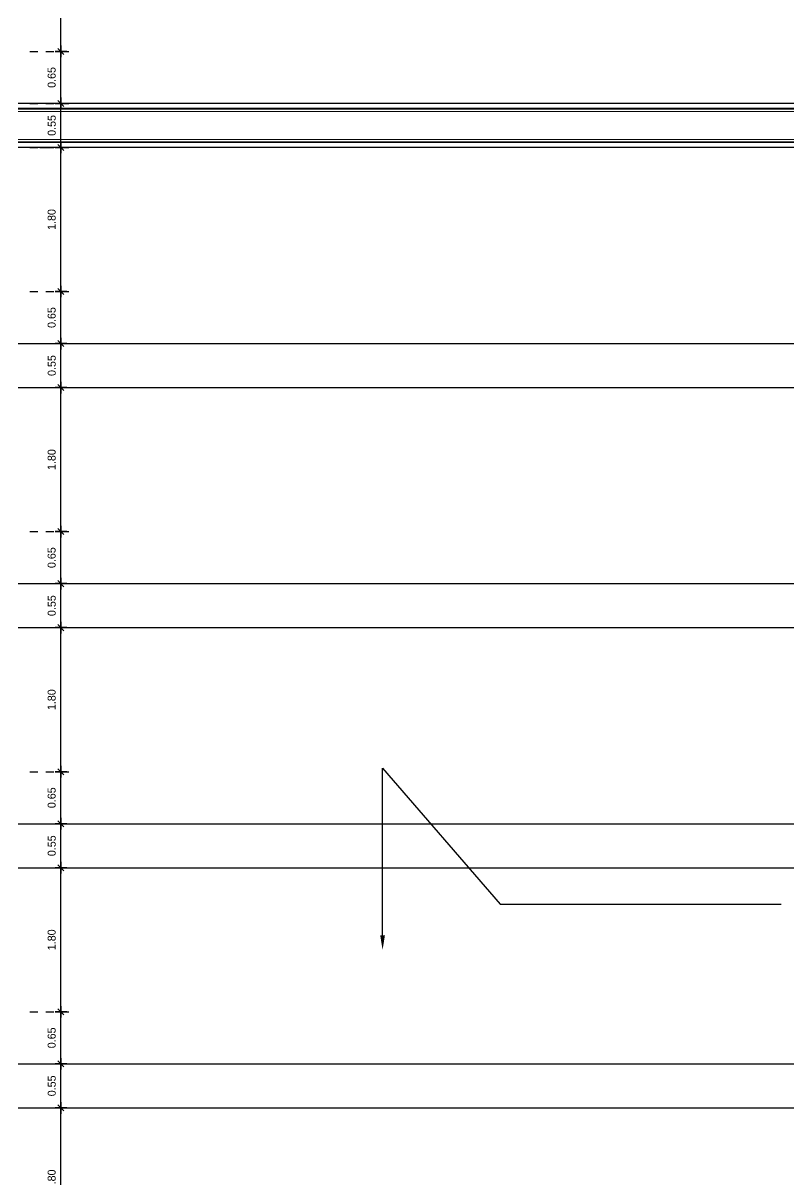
# Model space of a CAD drawing. Extents: x 185 to 567, y -69 to 170.
# Drawn here: x 244.56 to 254.13, y -28.54 to -14.08 of the extents above; entities that cross this region are included whole.
import ezdxf
from ezdxf import colors
from ezdxf.entities.mleader import LeaderData, LeaderLine
from ezdxf.math import Vec2, Vec3

# ---------------------------------------------------------------- set-up
doc = ezdxf.new("R2010")
doc.units = 0
doc.header["$LTSCALE"] = 0.25
doc.header["$MEASUREMENT"] = 0
doc.header["$PDMODE"] = 35
doc.header["$PDSIZE"] = -1
doc.linetypes.add('DOT2', pattern=[0.125, 0, -0.125])
doc.layers.get('0').update_dxf_attribs({"linetype": 'CONTINUOUS'})
doc.layers.get('Defpoints').update_dxf_attribs({"linetype": 'CONTINUOUS'})
for name, color, linetype in [('A-DTNM', 112, 'CONTINUOUS'), ('A-ELV 6', 71, 'CONTINUOUS'), ('A-groves', 8, 'CONTINUOUS'), ('A-IDM', 221, 'CONTINUOUS')]:
    doc.layers.add(name, color=color, linetype=linetype)
doc.layers.add('A-KORNISH', color=8, linetype='CONTINUOUS', lineweight=9)
doc.styles.add('XARAB', font='xarab.shx')
doc.dimstyles.new('DIM50', dxfattribs={"dimtxt": 0.1, "dimasz": 0.06, "dimexe": 0.1, "dimexo": 0, "dimgap": 0.05, "dimtad": 1, "dimzin": 3, "dimdsep": 46, "dimtxsty": 'XARAB', "dimblk": 'DTICK', "dimcen": 0.09, "dimclrd": 256, "dimclre": 5, "dimclrt": 3, "dimadec": 0, "dimazin": 3, "dimtfac": 1, "dimtix": 1, "dimtmove": 2, "dimatfit": 0, "dimldrblk": 'DTICK', "dimfxl": 0.15, "dimtolj": 1, "dimtzin": 3, "dimlwd": -3, "dimlwe": -3, "dimarcsym": 0})

# ---------------------------------------------------------------- blocks, each defined once
blk = doc.blocks.new('DTICK')
for p, q in [((-1.21, 0), (1.21, 0)), ((0, 1.21), (0, -1.21))]:
    blk.add_line(p, q)
at = {"color": 3}
blk.add_line((-0.63, -0.63), (0.63, 0.63), dxfattribs=at)
blk = doc.blocks.new('*D1846')
at = {"layer": 'A-IDM', "color": 5, "linetype": 'DOT2', "lineweight": -3, "transparency": 16777216}
for p, q in [((244.714, -27.636), (245.131, -27.636)), ((244.643, -29.436), (245.131, -29.436))]:
    blk.add_line(p, q, dxfattribs=at)
at = {"layer": 'A-IDM', "lineweight": -3, "transparency": 16777216}
blk.add_line((245.031, -29.376), (245.031, -27.696), dxfattribs=at)
at = {"layer": 'Defpoints', "color": 0, "transparency": 16777216}
for p in [(244.714, -27.636), (245.031, -27.636), (244.643, -29.436, 0)]:
    blk.add_point(p, dxfattribs=at)
at = {"layer": 'A-IDM', "lineweight": -3, "transparency": 16777216, "xscale": 0.06, "yscale": 0.06, "zscale": 0.06}
for p, rotation in [((245.031, -27.636), 90), ((245.031, -29.436), 270)]:
    blk.add_blockref('DTICK', p, dxfattribs=dict(at, rotation=rotation))
at = {"layer": 'A-IDM', "color": 3, "transparency": 16777216, "insert": (244.916, -28.536), "char_height": 0.1, "attachment_point": 5, "rotation": 90, "style": 'XARAB'}
blk.add_mtext('\\A1;1.80', dxfattribs=at)
blk = doc.blocks.new('*D1847')
at = {"layer": 'A-IDM', "color": 5, "linetype": 'DOT2', "lineweight": -3, "transparency": 16777216}
for p, q in [((244.643, -27.086), (245.131, -27.086)), ((244.643, -27.636), (245.131, -27.636))]:
    blk.add_line(p, q, dxfattribs=at)
at = {"layer": 'A-IDM', "lineweight": -3, "transparency": 16777216}
blk.add_line((245.031, -27.576), (245.031, -27.146), dxfattribs=at)
at = {"layer": 'Defpoints', "color": 0, "transparency": 16777216}
for p in [(244.643, -27.086, 0), (245.031, -27.086), (244.643, -27.636, 0)]:
    blk.add_point(p, dxfattribs=at)
at = {"layer": 'A-IDM', "lineweight": -3, "transparency": 16777216, "xscale": 0.06, "yscale": 0.06, "zscale": 0.06}
for p, rotation in [((245.031, -27.086), 90), ((245.031, -27.636), 270)]:
    blk.add_blockref('DTICK', p, dxfattribs=dict(at, rotation=rotation))
at = {"layer": 'A-IDM', "color": 3, "transparency": 16777216, "insert": (244.917, -27.361), "char_height": 0.1, "attachment_point": 5, "rotation": 90, "style": 'XARAB'}
blk.add_mtext('\\A1;0.55', dxfattribs=at)
blk = doc.blocks.new('*D1848')
at = {"layer": 'A-IDM', "color": 5, "linetype": 'DOT2', "lineweight": -3, "transparency": 16777216}
for p, q in [((244.643, -26.436), (245.131, -26.436)), ((244.643, -27.086), (245.131, -27.086))]:
    blk.add_line(p, q, dxfattribs=at)
at = {"layer": 'A-IDM', "lineweight": -3, "transparency": 16777216}
blk.add_line((245.031, -27.026), (245.031, -26.496), dxfattribs=at)
at = {"layer": 'Defpoints', "color": 0, "transparency": 16777216}
for p in [(244.643, -26.436, 0), (245.031, -26.436), (244.643, -27.086, 0)]:
    blk.add_point(p, dxfattribs=at)
at = {"layer": 'A-IDM', "lineweight": -3, "transparency": 16777216, "xscale": 0.06, "yscale": 0.06, "zscale": 0.06}
for p, rotation in [((245.031, -26.436), 90), ((245.031, -27.086), 270)]:
    blk.add_blockref('DTICK', p, dxfattribs=dict(at, rotation=rotation))
at = {"layer": 'A-IDM', "color": 3, "transparency": 16777216, "insert": (244.916, -26.761), "char_height": 0.1, "attachment_point": 5, "rotation": 90, "style": 'XARAB'}
blk.add_mtext('\\A1;0.65', dxfattribs=at)
blk = doc.blocks.new('*D1849')
at = {"layer": 'A-IDM', "color": 5, "linetype": 'DOT2', "lineweight": -3, "transparency": 16777216}
for p, q in [((244.702, -24.636), (245.131, -24.636)), ((244.643, -26.436), (245.131, -26.436))]:
    blk.add_line(p, q, dxfattribs=at)
at = {"layer": 'A-IDM', "lineweight": -3, "transparency": 16777216}
blk.add_line((245.031, -26.376), (245.031, -24.696), dxfattribs=at)
at = {"layer": 'Defpoints', "color": 0, "transparency": 16777216}
for p in [(244.702, -24.636), (245.031, -24.636), (244.643, -26.436, 0)]:
    blk.add_point(p, dxfattribs=at)
at = {"layer": 'A-IDM', "lineweight": -3, "transparency": 16777216, "xscale": 0.06, "yscale": 0.06, "zscale": 0.06}
for p, rotation in [((245.031, -24.636), 90), ((245.031, -26.436), 270)]:
    blk.add_blockref('DTICK', p, dxfattribs=dict(at, rotation=rotation))
at = {"layer": 'A-IDM', "color": 3, "transparency": 16777216, "insert": (244.916, -25.536), "char_height": 0.1, "attachment_point": 5, "rotation": 90, "style": 'XARAB'}
blk.add_mtext('\\A1;1.80', dxfattribs=at)
blk = doc.blocks.new('*D1850')
at = {"layer": 'A-IDM', "color": 5, "linetype": 'DOT2', "lineweight": -3, "transparency": 16777216}
for p, q in [((244.643, -24.086), (245.131, -24.086)), ((244.643, -24.636), (245.131, -24.636))]:
    blk.add_line(p, q, dxfattribs=at)
at = {"layer": 'A-IDM', "lineweight": -3, "transparency": 16777216}
blk.add_line((245.031, -24.576), (245.031, -24.146), dxfattribs=at)
at = {"layer": 'Defpoints', "color": 0, "transparency": 16777216}
for p in [(244.643, -24.086, 0), (245.031, -24.086), (244.643, -24.636, 0)]:
    blk.add_point(p, dxfattribs=at)
at = {"layer": 'A-IDM', "lineweight": -3, "transparency": 16777216, "xscale": 0.06, "yscale": 0.06, "zscale": 0.06}
for p, rotation in [((245.031, -24.086), 90), ((245.031, -24.636), 270)]:
    blk.add_blockref('DTICK', p, dxfattribs=dict(at, rotation=rotation))
at = {"layer": 'A-IDM', "color": 3, "transparency": 16777216, "insert": (244.917, -24.361), "char_height": 0.1, "attachment_point": 5, "rotation": 90, "style": 'XARAB'}
blk.add_mtext('\\A1;0.55', dxfattribs=at)
blk = doc.blocks.new('*D1851')
at = {"layer": 'A-IDM', "color": 5, "linetype": 'DOT2', "lineweight": -3, "transparency": 16777216}
for p, q in [((244.643, -23.436), (245.131, -23.436)), ((244.643, -24.086), (245.131, -24.086))]:
    blk.add_line(p, q, dxfattribs=at)
at = {"layer": 'A-IDM', "lineweight": -3, "transparency": 16777216}
blk.add_line((245.031, -24.026), (245.031, -23.496), dxfattribs=at)
at = {"layer": 'Defpoints', "color": 0, "transparency": 16777216}
for p in [(244.643, -23.436, 0), (245.031, -23.436), (244.643, -24.086, 0)]:
    blk.add_point(p, dxfattribs=at)
at = {"layer": 'A-IDM', "lineweight": -3, "transparency": 16777216, "xscale": 0.06, "yscale": 0.06, "zscale": 0.06}
for p, rotation in [((245.031, -23.436), 90), ((245.031, -24.086), 270)]:
    blk.add_blockref('DTICK', p, dxfattribs=dict(at, rotation=rotation))
at = {"layer": 'A-IDM', "color": 3, "transparency": 16777216, "insert": (244.916, -23.761), "char_height": 0.1, "attachment_point": 5, "rotation": 90, "style": 'XARAB'}
blk.add_mtext('\\A1;0.65', dxfattribs=at)
blk = doc.blocks.new('*D1852')
at = {"layer": 'A-IDM', "color": 5, "linetype": 'DOT2', "lineweight": -3, "transparency": 16777216}
for p, q in [((244.72, -21.636), (245.131, -21.636)), ((244.643, -23.436), (245.131, -23.436))]:
    blk.add_line(p, q, dxfattribs=at)
at = {"layer": 'A-IDM', "lineweight": -3, "transparency": 16777216}
blk.add_line((245.031, -23.376), (245.031, -21.696), dxfattribs=at)
at = {"layer": 'Defpoints', "color": 0, "transparency": 16777216}
for p in [(244.72, -21.636, 0), (245.031, -21.636), (244.643, -23.436, 0)]:
    blk.add_point(p, dxfattribs=at)
at = {"layer": 'A-IDM', "lineweight": -3, "transparency": 16777216, "xscale": 0.06, "yscale": 0.06, "zscale": 0.06}
for p, rotation in [((245.031, -21.636), 90), ((245.031, -23.436), 270)]:
    blk.add_blockref('DTICK', p, dxfattribs=dict(at, rotation=rotation))
at = {"layer": 'A-IDM', "color": 3, "transparency": 16777216, "insert": (244.916, -22.536), "char_height": 0.1, "attachment_point": 5, "rotation": 90, "style": 'XARAB'}
blk.add_mtext('\\A1;1.80', dxfattribs=at)
blk = doc.blocks.new('*D1853')
at = {"layer": 'A-IDM', "color": 5, "linetype": 'DOT2', "lineweight": -3, "transparency": 16777216}
for p, q in [((244.643, -21.086), (245.131, -21.086)), ((244.643, -21.636), (245.131, -21.636))]:
    blk.add_line(p, q, dxfattribs=at)
at = {"layer": 'A-IDM', "lineweight": -3, "transparency": 16777216}
blk.add_line((245.031, -21.576), (245.031, -21.146), dxfattribs=at)
at = {"layer": 'Defpoints', "color": 0, "transparency": 16777216}
for p in [(244.643, -21.086, 0), (245.031, -21.086), (244.643, -21.636, 0)]:
    blk.add_point(p, dxfattribs=at)
at = {"layer": 'A-IDM', "lineweight": -3, "transparency": 16777216, "xscale": 0.06, "yscale": 0.06, "zscale": 0.06}
for p, rotation in [((245.031, -21.086), 90), ((245.031, -21.636), 270)]:
    blk.add_blockref('DTICK', p, dxfattribs=dict(at, rotation=rotation))
at = {"layer": 'A-IDM', "color": 3, "transparency": 16777216, "insert": (244.917, -21.361), "char_height": 0.1, "attachment_point": 5, "rotation": 90, "style": 'XARAB'}
blk.add_mtext('\\A1;0.55', dxfattribs=at)
blk = doc.blocks.new('*D1854')
at = {"layer": 'A-IDM', "color": 5, "linetype": 'DOT2', "lineweight": -3, "transparency": 16777216}
for p, q in [((244.643, -20.436), (245.131, -20.436)), ((244.643, -21.086), (245.131, -21.086))]:
    blk.add_line(p, q, dxfattribs=at)
at = {"layer": 'A-IDM', "lineweight": -3, "transparency": 16777216}
blk.add_line((245.031, -21.026), (245.031, -20.496), dxfattribs=at)
at = {"layer": 'Defpoints', "color": 0, "transparency": 16777216}
for p in [(244.643, -20.436, 0), (245.031, -20.436), (244.643, -21.086, 0)]:
    blk.add_point(p, dxfattribs=at)
at = {"layer": 'A-IDM', "lineweight": -3, "transparency": 16777216, "xscale": 0.06, "yscale": 0.06, "zscale": 0.06}
for p, rotation in [((245.031, -20.436), 90), ((245.031, -21.086), 270)]:
    blk.add_blockref('DTICK', p, dxfattribs=dict(at, rotation=rotation))
at = {"layer": 'A-IDM', "color": 3, "transparency": 16777216, "insert": (244.916, -20.761), "char_height": 0.1, "attachment_point": 5, "rotation": 90, "style": 'XARAB'}
blk.add_mtext('\\A1;0.65', dxfattribs=at)
blk = doc.blocks.new('*D1855')
at = {"layer": 'A-IDM', "color": 5, "linetype": 'DOT2', "lineweight": -3, "transparency": 16777216}
for p, q in [((244.643, -18.636), (245.131, -18.636)), ((244.643, -20.436), (245.131, -20.436))]:
    blk.add_line(p, q, dxfattribs=at)
at = {"layer": 'A-IDM', "lineweight": -3, "transparency": 16777216}
blk.add_line((245.031, -20.376), (245.031, -18.696), dxfattribs=at)
at = {"layer": 'Defpoints', "color": 0, "transparency": 16777216}
for p in [(244.643, -18.636), (245.031, -18.636), (244.643, -20.436, 0)]:
    blk.add_point(p, dxfattribs=at)
at = {"layer": 'A-IDM', "lineweight": -3, "transparency": 16777216, "xscale": 0.06, "yscale": 0.06, "zscale": 0.06}
for p, rotation in [((245.031, -18.636), 90), ((245.031, -20.436), 270)]:
    blk.add_blockref('DTICK', p, dxfattribs=dict(at, rotation=rotation))
at = {"layer": 'A-IDM', "color": 3, "transparency": 16777216, "insert": (244.916, -19.536), "char_height": 0.1, "attachment_point": 5, "rotation": 90, "style": 'XARAB'}
blk.add_mtext('\\A1;1.80', dxfattribs=at)
blk = doc.blocks.new('*D1856')
at = {"layer": 'A-IDM', "color": 5, "linetype": 'DOT2', "lineweight": -3, "transparency": 16777216}
for p, q in [((244.643, -18.086), (245.131, -18.086)), ((244.643, -18.636), (245.131, -18.636))]:
    blk.add_line(p, q, dxfattribs=at)
at = {"layer": 'A-IDM', "lineweight": -3, "transparency": 16777216}
blk.add_line((245.031, -18.576), (245.031, -18.146), dxfattribs=at)
at = {"layer": 'Defpoints', "color": 0, "transparency": 16777216}
for p in [(244.643, -18.086, 0), (245.031, -18.086), (244.643, -18.636, 0)]:
    blk.add_point(p, dxfattribs=at)
at = {"layer": 'A-IDM', "lineweight": -3, "transparency": 16777216, "xscale": 0.06, "yscale": 0.06, "zscale": 0.06}
for p, rotation in [((245.031, -18.086), 90), ((245.031, -18.636), 270)]:
    blk.add_blockref('DTICK', p, dxfattribs=dict(at, rotation=rotation))
at = {"layer": 'A-IDM', "color": 3, "transparency": 16777216, "insert": (244.917, -18.361), "char_height": 0.1, "attachment_point": 5, "rotation": 90, "style": 'XARAB'}
blk.add_mtext('\\A1;0.55', dxfattribs=at)
blk = doc.blocks.new('*D1857')
at = {"layer": 'A-IDM', "color": 5, "linetype": 'DOT2', "lineweight": -3, "transparency": 16777216}
for p, q in [((244.643, -17.436), (245.131, -17.436)), ((244.643, -18.086), (245.131, -18.086))]:
    blk.add_line(p, q, dxfattribs=at)
at = {"layer": 'A-IDM', "lineweight": -3, "transparency": 16777216}
blk.add_line((245.031, -18.026), (245.031, -17.496), dxfattribs=at)
at = {"layer": 'Defpoints', "color": 0, "transparency": 16777216}
for p in [(244.643, -17.436, 0), (245.031, -17.436), (244.643, -18.086, 0)]:
    blk.add_point(p, dxfattribs=at)
at = {"layer": 'A-IDM', "lineweight": -3, "transparency": 16777216, "xscale": 0.06, "yscale": 0.06, "zscale": 0.06}
for p, rotation in [((245.031, -17.436), 90), ((245.031, -18.086), 270)]:
    blk.add_blockref('DTICK', p, dxfattribs=dict(at, rotation=rotation))
at = {"layer": 'A-IDM', "color": 3, "transparency": 16777216, "insert": (244.916, -17.761), "char_height": 0.1, "attachment_point": 5, "rotation": 90, "style": 'XARAB'}
blk.add_mtext('\\A1;0.65', dxfattribs=at)
blk = doc.blocks.new('*D1858')
at = {"layer": 'A-IDM', "color": 5, "linetype": 'DOT2', "lineweight": -3, "transparency": 16777216}
for p, q in [((244.769, -15.636), (245.131, -15.636)), ((244.643, -17.436), (245.131, -17.436))]:
    blk.add_line(p, q, dxfattribs=at)
at = {"layer": 'A-IDM', "lineweight": -3, "transparency": 16777216}
blk.add_line((245.031, -17.376), (245.031, -15.696), dxfattribs=at)
at = {"layer": 'Defpoints', "color": 0, "transparency": 16777216}
for p in [(244.769, -15.636, 0), (245.031, -15.636), (244.643, -17.436, 0)]:
    blk.add_point(p, dxfattribs=at)
at = {"layer": 'A-IDM', "lineweight": -3, "transparency": 16777216, "xscale": 0.06, "yscale": 0.06, "zscale": 0.06}
for p, rotation in [((245.031, -15.636), 90), ((245.031, -17.436), 270)]:
    blk.add_blockref('DTICK', p, dxfattribs=dict(at, rotation=rotation))
at = {"layer": 'A-IDM', "color": 3, "transparency": 16777216, "insert": (244.916, -16.536), "char_height": 0.1, "attachment_point": 5, "rotation": 90, "style": 'XARAB'}
blk.add_mtext('\\A1;1.80', dxfattribs=at)
blk = doc.blocks.new('*D1859')
at = {"layer": 'A-IDM', "color": 5, "linetype": 'DOT2', "lineweight": -3, "transparency": 16777216}
for p, q in [((244.643, -15.086), (245.131, -15.086)), ((244.643, -15.636), (245.131, -15.636))]:
    blk.add_line(p, q, dxfattribs=at)
at = {"layer": 'A-IDM', "lineweight": -3, "transparency": 16777216}
blk.add_line((245.031, -15.576), (245.031, -15.146), dxfattribs=at)
at = {"layer": 'Defpoints', "color": 0, "transparency": 16777216}
for p in [(244.643, -15.086, 0), (245.031, -15.086), (244.643, -15.636, 0)]:
    blk.add_point(p, dxfattribs=at)
at = {"layer": 'A-IDM', "lineweight": -3, "transparency": 16777216, "xscale": 0.06, "yscale": 0.06, "zscale": 0.06}
for p, rotation in [((245.031, -15.086), 90), ((245.031, -15.636), 270)]:
    blk.add_blockref('DTICK', p, dxfattribs=dict(at, rotation=rotation))
at = {"layer": 'A-IDM', "color": 3, "transparency": 16777216, "insert": (244.917, -15.361), "char_height": 0.1, "attachment_point": 5, "rotation": 90, "style": 'XARAB'}
blk.add_mtext('\\A1;0.55', dxfattribs=at)
blk = doc.blocks.new('*D1860')
at = {"layer": 'A-IDM', "color": 5, "linetype": 'DOT2', "lineweight": -3, "transparency": 16777216}
for p, q in [((244.643, -14.436), (245.131, -14.436)), ((244.643, -15.086), (245.131, -15.086))]:
    blk.add_line(p, q, dxfattribs=at)
at = {"layer": 'A-IDM', "lineweight": -3, "transparency": 16777216}
blk.add_line((245.031, -15.026), (245.031, -14.496), dxfattribs=at)
at = {"layer": 'Defpoints', "color": 0, "transparency": 16777216}
for p in [(244.643, -14.436, 0), (245.031, -14.436), (244.643, -15.086, 0)]:
    blk.add_point(p, dxfattribs=at)
at = {"layer": 'A-IDM', "lineweight": -3, "transparency": 16777216, "xscale": 0.06, "yscale": 0.06, "zscale": 0.06}
for p, rotation in [((245.031, -14.436), 90), ((245.031, -15.086), 270)]:
    blk.add_blockref('DTICK', p, dxfattribs=dict(at, rotation=rotation))
at = {"layer": 'A-IDM', "color": 3, "transparency": 16777216, "insert": (244.916, -14.761), "char_height": 0.1, "attachment_point": 5, "rotation": 90, "style": 'XARAB'}
blk.add_mtext('\\A1;0.65', dxfattribs=at)
blk = doc.blocks.new('*D1861')
at = {"layer": 'A-IDM', "color": 5, "linetype": 'DOT2', "lineweight": -3, "transparency": 16777216}
for p, q in [((244.766, -12.636), (245.131, -12.636)), ((244.643, -14.436), (245.131, -14.436))]:
    blk.add_line(p, q, dxfattribs=at)
at = {"layer": 'A-IDM', "lineweight": -3, "transparency": 16777216}
blk.add_line((245.031, -14.376), (245.031, -12.696), dxfattribs=at)
at = {"layer": 'Defpoints', "color": 0, "transparency": 16777216}
for p in [(244.766, -12.636), (245.031, -12.636), (244.643, -14.436, 0)]:
    blk.add_point(p, dxfattribs=at)
at = {"layer": 'A-IDM', "lineweight": -3, "transparency": 16777216, "xscale": 0.06, "yscale": 0.06, "zscale": 0.06}
for p, rotation in [((245.031, -12.636), 90), ((245.031, -14.436), 270)]:
    blk.add_blockref('DTICK', p, dxfattribs=dict(at, rotation=rotation))
at = {"layer": 'A-IDM', "color": 3, "transparency": 16777216, "insert": (244.916, -13.536), "char_height": 0.1, "attachment_point": 5, "rotation": 90, "style": 'XARAB'}
blk.add_mtext('\\A1;1.80', dxfattribs=at)

msp = doc.modelspace()

# ---------------------------------------------------------------- linework, layer by layer
at = {"layer": 'A-ELV 6'}
for p, q in [((259.365, -15.086, 0), (240.965, -15.086, 0)), ((259.365, -15.636, 0), (240.965, -15.636, 0))]:
    msp.add_line(p, q, dxfattribs=at)
at = {"layer": 'A-groves'}
for p, q in [((240.055, -18.086, 0), (260.275, -18.086, 0)), ((240.055, -18.636, 0), (260.275, -18.636, 0)), ((240.055, -21.086, 0), (260.275, -21.086, 0)), ((240.055, -21.636, 0), (260.275, -21.636, 0)), ((240.055, -24.086, 0), (260.275, -24.086, 0)), ((240.055, -24.636, 0), (260.275, -24.636, 0)), ((240.055, -27.086, 0), (260.275, -27.086, 0)), ((240.055, -27.636, 0), (260.275, -27.636, 0))]:
    msp.add_line(p, q, dxfattribs=at)
at = {"layer": 'A-KORNISH'}
for p, q in [((239.515, -15.146, 0), (260.815, -15.146, 0)), ((239.515, -15.156, 0), (260.815, -15.156, 0)), ((239.555, -15.186, 0), (260.775, -15.186, 0)), ((239.515, -15.566, 0), (260.815, -15.566, 0)), ((239.515, -15.576, 0), (260.815, -15.576, 0)), ((239.555, -15.536, 0), (260.775, -15.536, 0))]:
    msp.add_line(p, q, dxfattribs=at)

# ---------------------------------------------------------------- dimensions: what is measured, and where the dimension line sits
at = {"layer": 'A-IDM'}
for base, p1, p2, picture, middle in [((245.031, -12.636, 0), (244.643, -14.436, 0), (244.766, -12.636, 0), '*D1861', (244.916, -13.536, 0)), ((245.031, -14.436, 0), (244.643, -15.086, 0), (244.643, -14.436, 0), '*D1860', (244.916, -14.761, 0)), ((245.031, -15.086, 0), (244.643, -15.636, 0), (244.643, -15.086, 0), '*D1859', (244.917, -15.361, 0)), ((245.031, -15.636, 0), (244.643, -17.436, 0), (244.769, -15.636, 0), '*D1858', (244.916, -16.536, 0)), ((245.031, -17.436, 0), (244.643, -18.086, 0), (244.643, -17.436, 0), '*D1857', (244.916, -17.761, 0)), ((245.031, -18.086, 0), (244.643, -18.636, 0), (244.643, -18.086, 0), '*D1856', (244.917, -18.361, 0)), ((245.031, -18.636, 0), (244.643, -20.436, 0), (244.643, -18.636, 0), '*D1855', (244.916, -19.536, 0)), ((245.031, -20.436, 0), (244.643, -21.086, 0), (244.643, -20.436, 0), '*D1854', (244.916, -20.761, 0)), ((245.031, -21.086, 0), (244.643, -21.636, 0), (244.643, -21.086, 0), '*D1853', (244.917, -21.361, 0)), ((245.031, -21.636, 0), (244.643, -23.436, 0), (244.72, -21.636, 0), '*D1852', (244.916, -22.536, 0)), ((245.031, -23.436, 0), (244.643, -24.086, 0), (244.643, -23.436, 0), '*D1851', (244.916, -23.761, 0)), ((245.031, -24.086, 0), (244.643, -24.636, 0), (244.643, -24.086, 0), '*D1850', (244.917, -24.361, 0)), ((245.031, -24.636, 0), (244.643, -26.436, 0), (244.702, -24.636, 0), '*D1849', (244.916, -25.536, 0)), ((245.031, -26.436, 0), (244.643, -27.086, 0), (244.643, -26.436, 0), '*D1848', (244.916, -26.761, 0)), ((245.031, -27.086, 0), (244.643, -27.636, 0), (244.643, -27.086, 0), '*D1847', (244.917, -27.361, 0)), ((245.031, -27.636, 0), (244.643, -29.436, 0), (244.714, -27.636, 0), '*D1846', (244.916, -28.536, 0))]:
    dim = msp.add_linear_dim(base=base, p1=p1, p2=p2, angle=90, dimstyle='DIM50', override={"dimfxl": 0.15}, dxfattribs=at)
    dim.commit()
    dim.dimension.update_dxf_attribs({"geometry": picture, "text_midpoint": middle})

# ---------------------------------------------------------------- leaders
at = {"layer": 'A-DTNM'}
ml = msp.add_multileader_mtext('Standard', dxfattribs=at)
ml.set_content('', color=256)
ml.set_leader_properties()
ml.build(insert=Vec2(0, 0))
ml.multileader.update_dxf_attribs({"text_right_attachment_type": 6, "dogleg_length": 0.36, "arrow_head_size": 0.18})
ctx = ml.context
ctx.base_point, ctx.char_height, ctx.arrow_head_size, ctx.landing_gap_size, ctx.plane_origin = Vec3(254.035, -25.09), 0.18, 0.18, 0.09, Vec3(249.135, -25.661)
ctx.right_attachment = 6
notes = []
notes.append((ctx, [(0, (1, 1, 0), (250.521, -25.09), (1, 0), 3.514, [(1, [(249.053, -25.661), (249.053, -23.392)], 0, [])])]))
ctx.mtext.insert, ctx.mtext.flow_direction = Vec3(254.125, -25), 5
for ctx, leaders in notes:
    for number, flags, end, landing, length, lines in leaders:
        leader = LeaderData()
        leader.index, (leader.has_last_leader_line, leader.has_dogleg_vector, leader.attachment_direction) = number, flags
        leader.last_leader_point, leader.dogleg_vector, leader.dogleg_length = Vec3(end), Vec3(landing), length
        for number, points, colour, breaks in lines:
            line = LeaderLine()
            line.index, line.vertices, line.color, line.breaks = number, Vec3.list(points), colors.encode_raw_color(colour), breaks
            leader.lines.append(line)
        ctx.leaders.append(leader)

doc.saveas('drawing.dxf')
